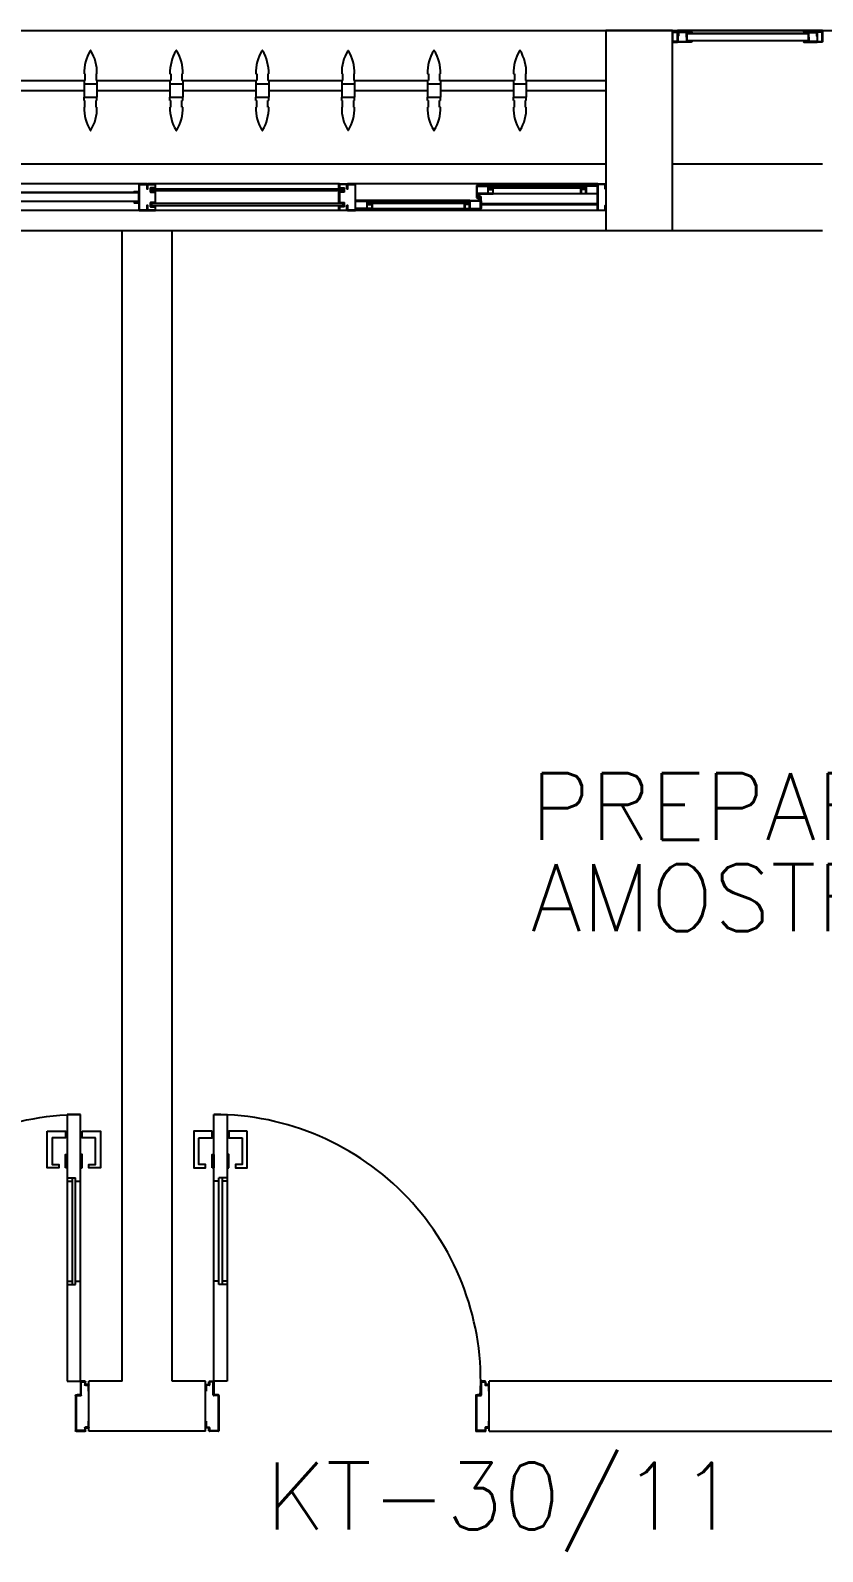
# Model space of a CAD drawing. Header units: millimetres. Extents: x 2686 to 2939, y 1294 to 1441.
# Drawn here: x 2837.745 to 2840.121, y 1434.015 to 1438.575 of the extents above; entities that cross this region are included whole.
import ezdxf

# ---------------------------------------------------------------- set-up
doc = ezdxf.new("R2010")
doc.units = ezdxf.units.MM
for name, color, linetype in [('AR-ALV', 2, 'Continuous'), ('AR-ESQ', 1, 'Continuous'), ('AR-ESTC', 3, 'Continuous'), ('AR-PEITORIL', 1, 'Continuous'), ('AR-PORTA', 1, 'Continuous'), ('BR-PAINEL', 1, 'Continuous'), ('BR-SUPORTE', 1, 'Continuous'), ('DT-ESQ-BAGUETE-C', 1, 'Continuous'), ('DT-ESQ-BAGUETE-V', 1, 'Continuous'), ('DT-ESQ-CHAPA DOBRADA-V', 1, 'Continuous'), ('DT-ESQ-MARCO-V', 1, 'Continuous'), ('DT-ESQ-PERFIL CADEIRA-C', 2, 'Continuous'), ('DT-ESQ-PERFIL CADEIRA-V', 2, 'Continuous'), ('DT-ESQ-PERFIL U SIMPLES-C', 2, 'Continuous'), ('DT-ESQ-PERFIL U-C', 2, 'Continuous'), ('DT-ESQ-PERFIL U-V', 1, 'Continuous'), ('DT-ESQ-VENEZIANA-C', 1, 'Continuous'), ('DT-ESQ-VENEZIANA-V', 1, 'Continuous'), ('DT-ESQ-VIDRO-C', 2, 'Continuous'), ('DT-ESQ-VIDRO-V', 71, 'Continuous'), ('DT-TXTMOD', 1, 'Continuous'), ('ENDEREÇO', 2, 'Continuous'), ('ibio', 2, 'Continuous'), ('maçaneta', 1, 'Continuous'), ('mov', 1, 'Continuous'), ('PM-PERFIL U-C', 2, 'Continuous'), ('PM-VIDRO', 2, 'Continuous'), ('pm1', 2, 'Continuous'), ('pm2', 2, 'Continuous'), ('TEXTO', 2, 'Continuous')]:
    doc.layers.add(name, color=color, linetype=linetype)
doc.styles.add('S10', font='simplex.shx', dxfattribs={"height": 0.1})
doc.styles.add('UNB-100', font='simplex.shx', dxfattribs={"height": 0.2})
doc.styles.add('UNB1-100', font='simplex.shx', dxfattribs={"height": 0.2})

# ---------------------------------------------------------------- blocks, each defined once
blk = doc.blocks.new('EF26-P')
at = {"layer": 'DT-ESQ-BAGUETE-C', "ltscale": 0.1}
for points in [[(0.4225, -0.08), (0.409, -0.08), (0.409, -0.0785), (0.422, -0.0785, 0.414214), (0.4225, -0.078), (0.4225, -0.067, 0.414214), (0.422, -0.0665), (0.409, -0.0665), (0.409, -0.065), (0.4225, -0.065, -0.414214), (0.424, -0.0665), (0.424, -0.0785, -0.414214)], [(0.7015, -0.08), (0.715, -0.08), (0.715, -0.0785), (0.702, -0.0785, -0.414214), (0.7015, -0.078), (0.7015, -0.067, -0.414214), (0.702, -0.0665), (0.715, -0.0665), (0.715, -0.065), (0.7015, -0.065, 0.414214), (0.7, -0.0665), (0.7, -0.0785, 0.414214)], [(0.0735, -0.125), (0.06, -0.125), (0.06, -0.1235), (0.073, -0.1235, 0.414214), (0.0735, -0.123), (0.0735, -0.112, 0.414214), (0.073, -0.1115), (0.06, -0.1115), (0.06, -0.11), (0.0735, -0.11, -0.414214), (0.075, -0.1115), (0.075, -0.1235, -0.414214)], [(0.339, -0.125), (0.3525, -0.125), (0.3525, -0.1235), (0.3395, -0.1235, -0.414214), (0.339, -0.123), (0.339, -0.112, -0.414214), (0.3395, -0.1115), (0.3525, -0.1115), (0.3525, -0.11), (0.339, -0.11, 0.414214), (0.3375, -0.1115), (0.3375, -0.1235, 0.414214)]]:
    blk.add_lwpolyline(points, format="xyb", close=True, dxfattribs=at)
at = {"layer": 'DT-ESQ-BAGUETE-V', "ltscale": 0.1}
for p, q in [((0.4225, -0.065), (0.7015, -0.065)), ((0.0735, -0.11), (0.339, -0.11))]:
    blk.add_line(p, q, dxfattribs=at)
at = {"layer": 'DT-ESQ-CHAPA DOBRADA-V', "ltscale": 0.1}
for p, q in [((0.025, -0.077), (0.374, -0.077)), ((0.025, -0.08), (0.374, -0.08))]:
    blk.add_line(p, q, dxfattribs=at)
at = {"layer": 'DT-ESQ-MARCO-V', "ltscale": 0.1}
for p, q in [((0.7985, -0.06), (1.3515, -0.06)), ((1.3985, -0.06), (1.9515, -0.06)), ((1.9985, -0.06), (3.1515, -0.06)), ((3.1985, -0.06), (4.3515, -0.06)), ((4.3985, -0.06), (5.1265, -0.06)), ((0.7985, -0.14), (1.3515, -0.14)), ((1.3985, -0.14), (1.9515, -0.14)), ((1.9985, -0.14), (3.1515, -0.14)), ((3.1985, -0.14), (4.3515, -0.14)), ((4.3985, -0.14), (5.1265, -0.14))]:
    blk.add_line(p, q, dxfattribs=at)
at = {"layer": 'DT-ESQ-PERFIL CADEIRA-C', "ltscale": 0.1}
for p, q in [((0.376, -0.0885), (0.4225, -0.0885)), ((0.75, -0.0885), (0.7015, -0.0885)), ((0.025, -0.1335), (0.0735, -0.1335)), ((0.3855, -0.1335), (0.339, -0.1335))]:
    blk.add_line(p, q, dxfattribs=at)
for points in [[(0.4225, -0.087, -1), (0.4225, -0.09), (0.376, -0.09, -0.414214), (0.374, -0.088), (0.374, -0.067, -0.414214), (0.376, -0.065), (0.4075, -0.065, -0.414214), (0.409, -0.0665), (0.409, -0.087)], [(0.409, -0.0885, -0.198913), (0.4079, -0.0881, -0.198913), (0.4075, -0.087), (0.4075, -0.067, 0.414214), (0.407, -0.0665), (0.376, -0.0665, 0.414214), (0.3755, -0.067), (0.3755, -0.088, 0.414214), (0.376, -0.0885)], [(0.7015, -0.09), (0.75, -0.09), (0.75, -0.0885), (0.715, -0.0885, 0.198912), (0.7161, -0.0881, 0.198913), (0.7165, -0.087), (0.7165, -0.067, -0.414214), (0.717, -0.0665), (0.75, -0.0665), (0.75, -0.065), (0.7165, -0.065, 0.414214), (0.715, -0.0665), (0.715, -0.0785), (0.715, -0.08), (0.715, -0.087), (0.7015, -0.087, 1)], [(0.0735, -0.135), (0.025, -0.135), (0.025, -0.1335), (0.06, -0.1335, -0.198912), (0.0589, -0.1331, -0.198913), (0.0585, -0.132), (0.0585, -0.112, 0.414214), (0.058, -0.1115), (0.025, -0.1115), (0.025, -0.11), (0.0585, -0.11, -0.414214), (0.06, -0.1115), (0.06, -0.1235), (0.06, -0.125), (0.06, -0.132), (0.0735, -0.132, -1)], [(0.339, -0.132, 1), (0.339, -0.135), (0.3855, -0.135, 0.414214), (0.3875, -0.133), (0.3875, -0.112, 0.414214), (0.3855, -0.11), (0.354, -0.11, 0.414214), (0.3525, -0.1115), (0.3525, -0.132)], [(0.3525, -0.1335, 0.198913), (0.3536, -0.1331, 0.198913), (0.354, -0.132), (0.354, -0.112, -0.414214), (0.3545, -0.1115), (0.3855, -0.1115, -0.414214), (0.386, -0.112), (0.386, -0.133, -0.414214), (0.3855, -0.1335)]]:
    blk.add_lwpolyline(points, format="xyb", close=True, dxfattribs=at)
at = {"layer": 'DT-ESQ-PERFIL CADEIRA-V', "ltscale": 0.1}
for p, q in [((0.4075, -0.09), (0.7015, -0.09)), ((0.0735, -0.135), (0.339, -0.135))]:
    blk.add_line(p, q, dxfattribs=at)
at = {"layer": 'DT-ESQ-PERFIL U SIMPLES-C', "ltscale": 0.1}
for points in [[(0.376, -0.102), (0.384, -0.102), (0.384, -0.1005), (0.376, -0.1005, -0.414214), (0.3755, -0.1), (0.3755, -0.092, -0.414214), (0.376, -0.0915), (0.384, -0.0915), (0.384, -0.09), (0.376, -0.09, 0.414214), (0.374, -0.092), (0.374, -0.1, 0.414214)], [(0.3855, -0.098), (0.3775, -0.098), (0.3775, -0.0995), (0.3855, -0.0995, -0.414214), (0.386, -0.1), (0.386, -0.108, -0.414214), (0.3855, -0.1085), (0.3775, -0.1085), (0.3775, -0.11), (0.3855, -0.11, 0.414214), (0.3875, -0.108), (0.3875, -0.1, 0.414214)]]:
    blk.add_lwpolyline(points, format="xyb", close=True, dxfattribs=at)
at = {"layer": 'DT-ESQ-PERFIL U-C', "ltscale": 0.1}
for points in [[(0, -0.0615, -0.414214), (0.0015, -0.06), (0.0235, -0.06, -0.414214), (0.025, -0.0615), (0.025, -0.1385, -0.414214), (0.0235, -0.14), (0.0015, -0.14, -0.414214), (0, -0.1385), (0, -0.125), (0.0015, -0.125), (0.0015, -0.138, 0.414214), (0.002, -0.1385), (0.023, -0.1385, 0.414214), (0.0235, -0.138), (0.0235, -0.062, 0.414214), (0.023, -0.0615), (0.002, -0.0615, 0.414214), (0.0015, -0.062), (0.0015, -0.075), (0, -0.075)], [(0.775, -0.0615, 0.414214), (0.7735, -0.06), (0.7515, -0.06, 0.414214), (0.75, -0.0615), (0.75, -0.1385, 0.414214), (0.7515, -0.14), (0.7735, -0.14, 0.414214), (0.775, -0.1385), (0.775, -0.125), (0.7735, -0.125), (0.7735, -0.138, -0.414214), (0.773, -0.1385), (0.752, -0.1385, -0.414214), (0.7515, -0.138), (0.7515, -0.062, -0.414214), (0.752, -0.0615), (0.773, -0.0615, -0.414214), (0.7735, -0.062), (0.7735, -0.075), (0.775, -0.075)], [(0.8, -0.1285), (0.8, -0.1385, -0.414214), (0.7985, -0.14), (0.7765, -0.14, -0.414214), (0.775, -0.1385), (0.775, -0.125), (0.7765, -0.125), (0.7765, -0.138, 0.414214), (0.777, -0.1385), (0.798, -0.1385, 0.414214), (0.7985, -0.138), (0.7985, -0.1285), (0.7855, -0.1285, -0.414214), (0.784, -0.127), (0.784, -0.117, -0.414214), (0.7855, -0.1155), (0.7985, -0.1155), (0.7985, -0.0845), (0.7855, -0.0845, -0.414214), (0.784, -0.083), (0.784, -0.073, -0.414214), (0.7855, -0.0715), (0.7985, -0.0715), (0.7985, -0.062, 0.414214), (0.798, -0.0615), (0.777, -0.0615, 0.414214), (0.7765, -0.062), (0.7765, -0.075), (0.775, -0.075), (0.775, -0.0615, -0.414214), (0.7765, -0.06), (0.7985, -0.06, -0.414214), (0.8, -0.0615), (0.8, -0.0715, -0.414214), (0.7985, -0.073), (0.7855, -0.073), (0.7855, -0.083), (0.7985, -0.083), (0.7985, -0.083, -0.414214), (0.8, -0.0845), (0.8, -0.1155, -0.414214), (0.7985, -0.117), (0.7985, -0.117), (0.7855, -0.117), (0.7855, -0.127), (0.7985, -0.127, -0.414214)], [(1.35, -0.1285), (1.35, -0.1385, 0.414214), (1.3515, -0.14), (1.3735, -0.14, 0.414214), (1.375, -0.1385), (1.375, -0.125), (1.3735, -0.125), (1.3735, -0.138, -0.414214), (1.373, -0.1385), (1.352, -0.1385, -0.414214), (1.3515, -0.138), (1.3515, -0.1285), (1.3645, -0.1285, 0.414214), (1.366, -0.127), (1.366, -0.117, 0.414214), (1.3645, -0.1155), (1.3515, -0.1155), (1.3515, -0.0845), (1.3645, -0.0845, 0.414214), (1.366, -0.083), (1.366, -0.073, 0.414214), (1.3645, -0.0715), (1.3515, -0.0715), (1.3515, -0.062, -0.414214), (1.352, -0.0615), (1.373, -0.0615, -0.414214), (1.3735, -0.062), (1.3735, -0.075), (1.375, -0.075), (1.375, -0.0615, 0.414214), (1.3735, -0.06), (1.3515, -0.06, 0.414214), (1.35, -0.0615), (1.35, -0.0715, 0.414214), (1.3515, -0.073), (1.3645, -0.073), (1.3645, -0.083), (1.3515, -0.083), (1.3515, -0.083, 0.414214), (1.35, -0.0845), (1.35, -0.1155, 0.414214), (1.3515, -0.117), (1.3515, -0.117), (1.3645, -0.117), (1.3645, -0.127), (1.3515, -0.127, 0.414214)], [(1.4, -0.1234), (1.4, -0.086), (1.4135, -0.086, 1), (1.4135, -0.083), (1.4, -0.083), (1.4, -0.0615, 0.414214), (1.3985, -0.06), (1.3765, -0.06, 0.414214), (1.375, -0.0615), (1.375, -0.075), (1.3765, -0.075), (1.3765, -0.0615), (1.3985, -0.0615), (1.3985, -0.083, 0.414214), (1.4, -0.0845, 0.414214), (1.3985, -0.086), (1.3985, -0.1234), (1.3985, -0.1385), (1.3765, -0.1385), (1.3765, -0.125), (1.375, -0.125), (1.375, -0.1385, 0.414214), (1.3765, -0.14), (1.3985, -0.14, 0.414214), (1.4, -0.1385)], [(1.415, -0.086), (1.4015, -0.086, 0.414214), (1.4, -0.0875), (1.4, -0.1145, 0.414214), (1.4015, -0.116), (1.415, -0.116), (1.415, -0.1145), (1.4015, -0.1145), (1.4015, -0.0875), (1.415, -0.0875)], [(1.95, -0.1234), (1.95, -0.086), (1.9365, -0.086, -1), (1.9365, -0.083), (1.95, -0.083), (1.95, -0.0615, -0.414214), (1.9515, -0.06), (1.9735, -0.06, -0.414214), (1.975, -0.0615), (1.975, -0.075), (1.9735, -0.075), (1.9735, -0.0615), (1.9515, -0.0615), (1.9515, -0.083, -0.414214), (1.95, -0.0845, -0.414214), (1.9515, -0.086), (1.9515, -0.1234), (1.9515, -0.1385), (1.9735, -0.1385), (1.9735, -0.125), (1.975, -0.125), (1.975, -0.1385, -0.414214), (1.9735, -0.14), (1.9515, -0.14, -0.414214), (1.95, -0.1385)], [(1.935, -0.086), (1.9485, -0.086, -0.414214), (1.95, -0.0875), (1.95, -0.1145, -0.414214), (1.9485, -0.116), (1.935, -0.116), (1.935, -0.1145), (1.9485, -0.1145), (1.9485, -0.0875), (1.935, -0.0875)], [(2, -0.1234), (2, -0.086), (2.0135, -0.086, 1), (2.0135, -0.083), (2, -0.083), (2, -0.0615, 0.414214), (1.9985, -0.06), (1.9765, -0.06, 0.414214), (1.975, -0.0615), (1.975, -0.075), (1.9765, -0.075), (1.9765, -0.0615), (1.9985, -0.0615), (1.9985, -0.083, 0.414214), (2, -0.0845, 0.414214), (1.9985, -0.086), (1.9985, -0.1234), (1.9985, -0.1385), (1.9765, -0.1385), (1.9765, -0.125), (1.975, -0.125), (1.975, -0.1385, 0.414214), (1.9765, -0.14), (1.9985, -0.14, 0.414214), (2, -0.1385)], [(2.015, -0.086), (2.0015, -0.086, 0.414214), (2, -0.0875), (2, -0.1145, 0.414214), (2.0015, -0.116), (2.015, -0.116), (2.015, -0.1145), (2.0015, -0.1145), (2.0015, -0.0875), (2.015, -0.0875)], [(3.15, -0.1234), (3.15, -0.086), (3.1365, -0.086, -1), (3.1365, -0.083), (3.15, -0.083), (3.15, -0.0615, -0.414214), (3.1515, -0.06), (3.1735, -0.06, -0.414214), (3.175, -0.0615), (3.175, -0.075), (3.1735, -0.075), (3.1735, -0.0615), (3.1515, -0.0615), (3.1515, -0.083, -0.414214), (3.15, -0.0845, -0.414214), (3.1515, -0.086), (3.1515, -0.1234), (3.1515, -0.1385), (3.1735, -0.1385), (3.1735, -0.125), (3.175, -0.125), (3.175, -0.1385, -0.414214), (3.1735, -0.14), (3.1515, -0.14, -0.414214), (3.15, -0.1385)], [(3.135, -0.086), (3.1485, -0.086, -0.414214), (3.15, -0.0875), (3.15, -0.1145, -0.414214), (3.1485, -0.116), (3.135, -0.116), (3.135, -0.1145), (3.1485, -0.1145), (3.1485, -0.0875), (3.135, -0.0875)], [(3.2, -0.1234), (3.2, -0.086), (3.2135, -0.086, 1), (3.2135, -0.083), (3.2, -0.083), (3.2, -0.0615, 0.414214), (3.1985, -0.06), (3.1765, -0.06, 0.414214), (3.175, -0.0615), (3.175, -0.075), (3.1765, -0.075), (3.1765, -0.0615), (3.1985, -0.0615), (3.1985, -0.083, 0.414214), (3.2, -0.0845, 0.414214), (3.1985, -0.086), (3.1985, -0.1234), (3.1985, -0.1385), (3.1765, -0.1385), (3.1765, -0.125), (3.175, -0.125), (3.175, -0.1385, 0.414214), (3.1765, -0.14), (3.1985, -0.14, 0.414214), (3.2, -0.1385)], [(3.215, -0.086), (3.2015, -0.086, 0.414214), (3.2, -0.0875), (3.2, -0.1145, 0.414214), (3.2015, -0.116), (3.215, -0.116), (3.215, -0.1145), (3.2015, -0.1145), (3.2015, -0.0875), (3.215, -0.0875)], [(4.35, -0.1234), (4.35, -0.086), (4.3365, -0.086, -1), (4.3365, -0.083), (4.35, -0.083), (4.35, -0.0615, -0.414214), (4.3515, -0.06), (4.3735, -0.06, -0.414214), (4.375, -0.0615), (4.375, -0.075), (4.3735, -0.075), (4.3735, -0.0615), (4.3515, -0.0615), (4.3515, -0.083, -0.414214), (4.35, -0.0845, -0.414214), (4.3515, -0.086), (4.3515, -0.1234), (4.3515, -0.1385), (4.3735, -0.1385), (4.3735, -0.125), (4.375, -0.125), (4.375, -0.1385, -0.414214), (4.3735, -0.14), (4.3515, -0.14, -0.414214), (4.35, -0.1385)], [(4.335, -0.086), (4.3485, -0.086, -0.414214), (4.35, -0.0875), (4.35, -0.1145, -0.414214), (4.3485, -0.116), (4.335, -0.116), (4.335, -0.1145), (4.3485, -0.1145), (4.3485, -0.0875), (4.335, -0.0875)], [(4.4, -0.1234), (4.4, -0.086), (4.4135, -0.086, 1), (4.4135, -0.083), (4.4, -0.083), (4.4, -0.0615, 0.414214), (4.3985, -0.06), (4.3765, -0.06, 0.414214), (4.375, -0.0615), (4.375, -0.075), (4.3765, -0.075), (4.3765, -0.0615), (4.3985, -0.0615), (4.3985, -0.083, 0.414214), (4.4, -0.0845, 0.414214), (4.3985, -0.086), (4.3985, -0.1234), (4.3985, -0.1385), (4.3765, -0.1385), (4.3765, -0.125), (4.375, -0.125), (4.375, -0.1385, 0.414214), (4.3765, -0.14), (4.3985, -0.14, 0.414214), (4.4, -0.1385)], [(4.415, -0.086), (4.4015, -0.086, 0.414214), (4.4, -0.0875), (4.4, -0.1145, 0.414214), (4.4015, -0.116), (4.415, -0.116), (4.415, -0.1145), (4.4015, -0.1145), (4.4015, -0.0875), (4.415, -0.0875)], [(5.125, -0.1234), (5.125, -0.086), (5.1115, -0.086, -1), (5.1115, -0.083), (5.125, -0.083), (5.125, -0.0615, -0.414214), (5.1265, -0.06), (5.1485, -0.06, -0.414214), (5.15, -0.0615), (5.15, -0.075), (5.1485, -0.075), (5.1485, -0.0615), (5.1265, -0.0615), (5.1265, -0.083, -0.414214), (5.125, -0.0845, -0.414214), (5.1265, -0.086), (5.1265, -0.1234), (5.1265, -0.1385), (5.1485, -0.1385), (5.1485, -0.125), (5.15, -0.125), (5.15, -0.1385, -0.414214), (5.1485, -0.14), (5.1265, -0.14, -0.414214), (5.125, -0.1385)], [(5.11, -0.086), (5.1235, -0.086, -0.414214), (5.125, -0.0875), (5.125, -0.1145, -0.414214), (5.1235, -0.116), (5.11, -0.116), (5.11, -0.1145), (5.1235, -0.1145), (5.1235, -0.0875), (5.11, -0.0875)]]:
    blk.add_lwpolyline(points, format="xyb", close=True, dxfattribs=at)
for points in [[(1.4, -0.0845), (1.4135, -0.0845)], [(1.95, -0.0845), (1.9365, -0.0845)], [(2, -0.0845), (2.0135, -0.0845)], [(3.15, -0.0845), (3.1365, -0.0845)], [(3.2, -0.0845), (3.2135, -0.0845)], [(4.35, -0.0845), (4.3365, -0.0845)], [(4.4, -0.0845), (4.4135, -0.0845)], [(5.125, -0.0845), (5.1115, -0.0845)]]:
    blk.add_lwpolyline(points, dxfattribs=at)
at = {"layer": 'DT-ESQ-PERFIL U-V', "ltscale": 0.1}
for p, q in [((0.0235, -0.06), (0.7515, -0.06)), ((0.0235, -0.14), (0.7515, -0.14))]:
    blk.add_line(p, q, dxfattribs=at)
at = {"layer": 'DT-ESQ-VENEZIANA-C', "ltscale": 0.1}
for p, q in [((1.4015, -0.113), (1.9485, -0.113)), ((1.4015, -0.1145), (1.9485, -0.1145)), ((2.0015, -0.113), (3.1485, -0.113)), ((2.0015, -0.1145), (3.1485, -0.1145)), ((3.2015, -0.113), (4.3485, -0.113)), ((3.2015, -0.1145), (4.3485, -0.1145)), ((4.4015, -0.113), (5.1235, -0.113)), ((4.4015, -0.1145), (5.1235, -0.1145))]:
    blk.add_line(p, q, dxfattribs=at)
at = {"layer": 'DT-ESQ-VENEZIANA-V', "ltscale": 0.1}
for p, q in [((1.4015, -0.0875), (1.9485, -0.0875)), ((2.0015, -0.0875), (3.1485, -0.0875)), ((3.2015, -0.0875), (4.3485, -0.0875)), ((4.4015, -0.0875), (5.1235, -0.0875))]:
    blk.add_line(p, q, dxfattribs=at)
at = {"layer": 'DT-ESQ-VIDRO-C', "ltscale": 0.1}
for points in [[(0.7125, -0.085), (0.7125, -0.082), (0.4115, -0.082), (0.4115, -0.085)], [(1.3625, -0.081), (1.3625, -0.075), (0.7875, -0.075), (0.7875, -0.081)], [(0.063, -0.13), (0.063, -0.127), (0.3495, -0.127), (0.3495, -0.13)]]:
    blk.add_lwpolyline(points, close=True, dxfattribs=at)
at = {"layer": 'DT-ESQ-VIDRO-V', "ltscale": 0.1}
blk.add_lwpolyline([(1.3625, -0.119), (1.3625, -0.125), (0.7875, -0.125), (0.7875, -0.119)], close=True, dxfattribs=at)
at = {"layer": 'DT-TXTMOD', "ltscale": 0.1, "style": 'S10', "flags": 3}
for tag, p in [('M01', (0.025, -0.28)), ('M02', (0.3253, -0.28)), ('M03', (0.627, -0.28)), ('M04', (0.9288, -0.28)), ('M05', (1.2306, -0.28)), ('M06', (1.5323, -0.28)), ('M07', (1.8341, -0.28)), ('M08', (2.1359, -0.28)), ('M09', (2.4376, -0.28)), ('M10', (2.7394, -0.28)), ('M11', (3.0412, -0.28)), ('M12', (3.3429, -0.28)), ('M13', (3.6447, -0.28)), ('M14', (3.9464, -0.28)), ('M15', (4.2482, -0.28)), ('M16', (4.55, -0.28)), ('M17', (4.8517, -0.28))]:
    blk.add_attdef(tag, p, '', height=0.1, dxfattribs=at)
blk = doc.blocks.new('PM3V')
at = {"layer": 'maçaneta'}
for points in [[(0.02, 0.9), (-0.035, 0.9), (-0.035, 0.79), (0, 0.79), (0, 0.8), (-0.02, 0.8), (-0.02, 0.8785, -0.414214), (-0.0185, 0.88), (0.02, 0.88)], [(0.125, 0.9), (0.07, 0.9), (0.07, 0.88), (0.1085, 0.88, -0.414214), (0.11, 0.8785), (0.11, 0.8), (0.09, 0.8), (0.09, 0.79), (0.125, 0.79)]]:
    blk.add_lwpolyline(points, format="xyb", close=True, dxfattribs=at)
for points in [[(0.02, 0.79), (0.02, 0.83), (0.025, 0.83), (0.025, 0.79)], [(0.07, 0.79), (0.07, 0.83), (0.065, 0.83), (0.065, 0.79)]]:
    blk.add_lwpolyline(points, close=True, dxfattribs=at)
at = {"layer": 'mov'}
blk.add_arc((0.025, 0.15), 0.8, 356.8472, 90, dxfattribs=at)
at = {"layer": 'PM-PERFIL U-C'}
for p, q in [((0, 0.12), (0, 0.1385)), ((0.0015, 0.14), (0.01, 0.14)), ((0.002, 0.138), (0.002, 0.12)), ((0.0105, 0.138), (0.002, 0.138)), ((0.01, 0.14), (0.01, 0.1485)), ((0.0115, 0.15), (0.0235, 0.15)), ((0.012, 0.148), (0.012, 0.1395)), ((0.023, 0.148), (0.012, 0.148)), ((0.023, 0.1085), (0.023, 0.148)), ((0.025, 0.1485), (0.025, 0.109)), ((0.825, 0.1485), (0.825, 0.109)), ((0.8385, 0.15), (0.8265, 0.15)), ((0.827, 0.148), (0.838, 0.148)), ((0.827, 0.1085), (0.827, 0.148)), ((0.838, 0.148), (0.838, 0.1395)), ((0.8395, 0.138), (0.848, 0.138)), ((0.84, 0.14), (0.84, 0.1485)), ((0.8485, 0.14), (0.84, 0.14)), ((0.848, 0.138), (0.848, 0.12)), ((0.85, 0.12), (0.85, 0.1385)), ((0.002, 0.12), (0, 0.12)), ((0.038, 0.107), (0.0245, 0.107)), ((0.0385, 0.109), (0.025, 0.109)), ((0.038, 0.107), (0.038, 0.002)), ((0.04, 0.1075), (0.04, 0.0015)), ((0.81, 0.1075), (0.81, 0.0015)), ((0.8115, 0.109), (0.825, 0.109)), ((0.812, 0.107), (0.8255, 0.107)), ((0.812, 0.107), (0.812, 0.002)), ((0.848, 0.12), (0.85, 0.12)), ((0, 0.03), (0.002, 0.03)), ((0, 0.0115), (0, 0.03)), ((0.01, 0.01), (0.0015, 0.01)), ((0.002, 0.03), (0.002, 0.012)), ((0.002, 0.012), (0.0105, 0.012)), ((0.01, 0.0015), (0.01, 0.01)), ((0.0385, 0), (0.0115, 0)), ((0.012, 0.0105), (0.012, 0.002)), ((0.012, 0.002), (0.038, 0.002)), ((0.8115, 0), (0.8385, 0)), ((0.838, 0.002), (0.812, 0.002)), ((0.838, 0.0105), (0.838, 0.002)), ((0.848, 0.012), (0.8395, 0.012)), ((0.84, 0.0015), (0.84, 0.01)), ((0.84, 0.01), (0.8485, 0.01)), ((0.85, 0.03), (0.848, 0.03)), ((0.848, 0.03), (0.848, 0.012)), ((0.85, 0.0115), (0.85, 0.03))]:
    blk.add_line(p, q, dxfattribs=at)
for centre, start, end in [((0.0015, 0.1385), 90, 180), ((0.0115, 0.1485), 90, 180), ((0.0105, 0.1395), 270, 0), ((0.0235, 0.1485), 360, 90), ((0.8265, 0.1485), 90, 180), ((0.8395, 0.1395), 180, 270), ((0.8385, 0.1485), 0, 90), ((0.8485, 0.1385), 0, 90), ((0.0245, 0.1085), 180, 270), ((0.0385, 0.1075), 0, 90), ((0.8115, 0.1075), 90, 180), ((0.8255, 0.1085), 270, 0), ((0.0015, 0.0115), 180, 270), ((0.0115, 0.0015), 180, 270), ((0.0105, 0.0105), 0, 90), ((0.0385, 0.0015), 269.9386, 0), ((0.8115, 0.0015), 180, 270.0614), ((0.8395, 0.0105), 90, 180), ((0.8385, 0.0015), 270, 0), ((0.8485, 0.0115), 270, 0)]:
    blk.add_arc(centre, 0.0015, start, end, dxfattribs=at)
at = {"layer": 'PM-VIDRO', "color": 1}
for p, q in [((0.04, 0.45), (0.04, 0.75)), ((0.05, 0.75), (0.05, 0.45))]:
    blk.add_line(p, q, dxfattribs=at)
at = {"layer": 'pm1'}
for p, q in [((0.025, 0.95), (0.065, 0.95)), ((0.025, 0.75), (0.025, 0.95)), ((0.065, 0.95), (0.065, 0.76)), ((0.04, 0.75), (0.025, 0.75)), ((0.065, 0.76), (0.04, 0.76)), ((0.04, 0.75), (0.04, 0.76)), ((0.05, 0.76), (0.05, 0.75)), ((0.065, 0.75), (0.05, 0.75)), ((0.065, 0.76), (0.065, 0.75)), ((0.025, 0.15), (0.025, 0.45)), ((0.04, 0.45), (0.025, 0.45)), ((0.04, 0.44), (0.04, 0.45)), ((0.065, 0.44), (0.04, 0.44)), ((0.065, 0.45), (0.05, 0.45)), ((0.05, 0.45), (0.05, 0.44)), ((0.065, 0.45), (0.065, 0.44)), ((0.065, 0.44), (0.065, 0.15)), ((0.065, 0.15), (0.025, 0.15))]:
    blk.add_line(p, q, dxfattribs=at)
at = {"layer": 'pm2'}
for p, q in [((0.025, 0.45), (0.025, 0.75)), ((0.065, 0.75), (0.065, 0.45)), ((0.025, 0.15), (0.025, 0.109)), ((0.025, 0.109), (0.035, 0.109)), ((0.8252, 0.109), (0.8152, 0.109)), ((0.8152, 0), (0.8402, 0)), ((0.8402, 0.01), (0.8502, 0.01)), ((0.8402, 0), (0.8402, 0.01))]:
    blk.add_line(p, q, dxfattribs=at)
blk = doc.blocks.new('EF01C-P')
at = {"layer": 'DT-ESQ-BAGUETE-C', "ltscale": 0.1}
for points in [[(0.0015, 0.035), (0.015, 0.035), (0.015, 0.0335), (0.0015, 0.0335), (0.0015, 0.005), (0.015, 0.005), (0.015, 0.0035), (0.0015, 0.0035, -0.414214), (0, 0.005), (0, 0.0335, -0.414214)], [(0.4485, 0.035), (0.435, 0.035), (0.435, 0.0335), (0.4485, 0.0335), (0.4485, 0.005), (0.435, 0.005), (0.435, 0.0035), (0.4485, 0.0035, 0.414214), (0.45, 0.005), (0.45, 0.0335, 0.414214)]]:
    blk.add_lwpolyline(points, format="xyb", close=True, dxfattribs=at)
at = {"layer": 'DT-ESQ-PERFIL CADEIRA-C', "ltscale": 0.1}
for points in [[(0.01, 0.0015), (0.01, 0.003), (0.0015, 0.003, 1), (0.0015, 0), (0.015, 0, 0.414214), (0.0165, 0.0015), (0.0165, 0.0335), (0.043, 0.0335)], [(0.043, 0.0065), (0.018, 0.0065), (0.018, 0.0165), (0.0165, 0.0165), (0.0165, 0.0065, 0.414214), (0.018, 0.005), (0.043, 0.005), (0.0565, 0.005, 1), (0.0565, 0.008), (0.043, 0.008), (0.043, 0.02), (0.043, 0.032), (0.0565, 0.032, 1), (0.0565, 0.035), (0.043, 0.035), (0.0165, 0.035, 0.414214), (0.015, 0.0335), (0.015, 0.0015), (0.0015, 0.0015)], [(0.0415, 0.02), (0.0415, 0.032, -0.414214), (0.043, 0.0335), (0.0565, 0.0335)], [(0.0415, 0.02), (0.0415, 0.008, 0.414214), (0.043, 0.0065), (0.0565, 0.0065)], [(0.407, 0.0065), (0.432, 0.0065), (0.432, 0.0165), (0.4335, 0.0165), (0.4335, 0.0065, -0.414214), (0.432, 0.005), (0.407, 0.005), (0.3935, 0.005, -1), (0.3935, 0.008), (0.407, 0.008), (0.407, 0.02), (0.407, 0.032), (0.3935, 0.032, -1), (0.3935, 0.035), (0.407, 0.035), (0.4335, 0.035, -0.414214), (0.435, 0.0335), (0.435, 0.0015), (0.4485, 0.0015)], [(0.4085, 0.02), (0.4085, 0.032, 0.414214), (0.407, 0.0335), (0.3935, 0.0335)], [(0.4085, 0.02), (0.4085, 0.008, -0.414214), (0.407, 0.0065), (0.3935, 0.0065)], [(0.44, 0.0015), (0.44, 0.003), (0.4485, 0.003, -1), (0.4485, 0), (0.435, 0, -0.414214), (0.4335, 0.0015), (0.4335, 0.0335), (0.407, 0.0335)]]:
    blk.add_lwpolyline(points, format="xyb", dxfattribs=at)
at = {"layer": 'DT-ESQ-PERFIL CADEIRA-V', "ltscale": 0.1}
blk.add_line((0.015, 0), (0.435, 0), dxfattribs=at)
at = {"layer": 'DT-ESQ-VENEZIANA-C', "ltscale": 0.1}
for p, q in [((0.043, 0.0105), (0.407, 0.0105)), ((0.043, 0.009), (0.407, 0.009))]:
    blk.add_line(p, q, dxfattribs=at)
at = {"layer": 'DT-ESQ-VENEZIANA-V', "ltscale": 0.1}
blk.add_line((0.043, 0.031), (0.407, 0.031), dxfattribs=at)
at = {"layer": 'DT-TXTMOD', "ltscale": 0.1, "style": 'S10', "flags": 3}
blk.add_attdef('EF01C', (0.0208, -0.14), '', height=0.1, dxfattribs=at)

msp = doc.modelspace()

# ---------------------------------------------------------------- linework, layer by layer
at = {"layer": 'AR-ALV'}
for p, q in [((2839.6707, 1438.1749), (2840.1207, 1438.1749)), ((2838.0207, 1434.5252), (2838.0207, 1437.9749)), ((2838.0207, 1437.9749), (2838.1707, 1437.9749)), ((2838.1707, 1434.5252), (2838.1707, 1437.9749)), ((2839.6707, 1437.9749), (2840.1207, 1437.9749)), ((2837.9207, 1434.3752), (2837.9207, 1434.5252)), ((2838.0207, 1434.5252), (2837.9207, 1434.5252)), ((2838.2707, 1434.5252), (2838.1707, 1434.5252)), ((2838.2707, 1434.3752), (2838.2707, 1434.5252)), ((2839.1209, 1434.3752), (2839.1209, 1434.5252)), ((2841.6207, 1434.5252), (2839.1209, 1434.5252)), ((2838.2707, 1434.3752), (2837.9207, 1434.3752)), ((2839.1209, 1434.3752), (2843.6707, 1434.3752))]:
    msp.add_line(p, q, dxfattribs=at)
at = {"layer": 'AR-ESTC'}
for p, q in [((2839.6707, 1438.5749), (2839.4707, 1438.5749)), ((2839.4707, 1438.5749), (2839.4707, 1437.9749)), ((2839.6707, 1437.9749), (2839.6707, 1438.5749)), ((2839.4707, 1437.9749), (2839.6707, 1437.9749))]:
    msp.add_line(p, q, dxfattribs=at)
at = {"layer": 'AR-PEITORIL'}
for p, q in [((2834.3207, 1438.1749), (2839.4707, 1438.1749)), ((2834.3207, 1437.9749), (2839.4707, 1437.9749))]:
    msp.add_line(p, q, dxfattribs=at)
at = {"layer": 'BR-PAINEL'}
for p, q in [((2837.9065, 1438.4449), (2837.909, 1438.4449)), ((2837.9065, 1438.4249), (2837.9065, 1438.4149)), ((2837.9065, 1438.4249), (2837.909, 1438.4249)), ((2837.9065, 1438.4149), (2837.9449, 1438.4149)), ((2837.9065, 1438.4149), (2837.9065, 1438.3749)), ((2837.909, 1438.4449), (2837.909, 1438.4249)), ((2837.9424, 1438.4449), (2837.9424, 1438.4249)), ((2837.9449, 1438.4449), (2837.9424, 1438.4449)), ((2837.9449, 1438.4249), (2837.9424, 1438.4249)), ((2837.9449, 1438.4249), (2837.9449, 1438.4149)), ((2837.9449, 1438.4149), (2837.9449, 1438.3749)), ((2838.164, 1438.4449), (2838.1665, 1438.4449)), ((2838.164, 1438.4249), (2838.164, 1438.4149)), ((2838.164, 1438.4249), (2838.1665, 1438.4249)), ((2838.164, 1438.4149), (2838.2024, 1438.4149)), ((2838.164, 1438.4149), (2838.164, 1438.3749)), ((2838.1665, 1438.4449), (2838.1665, 1438.4249)), ((2838.1999, 1438.4449), (2838.1999, 1438.4249)), ((2838.2024, 1438.4449), (2838.1999, 1438.4449)), ((2838.2024, 1438.4249), (2838.1999, 1438.4249)), ((2838.2024, 1438.4249), (2838.2024, 1438.4149)), ((2838.2024, 1438.4149), (2838.2024, 1438.3749)), ((2838.4215, 1438.4449), (2838.424, 1438.4449)), ((2838.4215, 1438.4249), (2838.4215, 1438.4149)), ((2838.4215, 1438.4249), (2838.424, 1438.4249)), ((2838.4215, 1438.4149), (2838.4599, 1438.4149)), ((2838.4215, 1438.4149), (2838.4215, 1438.3749)), ((2838.424, 1438.4449), (2838.424, 1438.4249)), ((2838.4574, 1438.4449), (2838.4574, 1438.4249)), ((2838.4599, 1438.4449), (2838.4574, 1438.4449)), ((2838.4599, 1438.4249), (2838.4574, 1438.4249)), ((2838.4599, 1438.4249), (2838.4599, 1438.4149)), ((2838.4599, 1438.4149), (2838.4599, 1438.3749)), ((2838.679, 1438.4449), (2838.6815, 1438.4449)), ((2838.679, 1438.4249), (2838.679, 1438.4149)), ((2838.679, 1438.4249), (2838.6815, 1438.4249)), ((2838.679, 1438.4149), (2838.7174, 1438.4149)), ((2838.679, 1438.4149), (2838.679, 1438.3749)), ((2838.6815, 1438.4449), (2838.6815, 1438.4249)), ((2838.7149, 1438.4449), (2838.7149, 1438.4249)), ((2838.7174, 1438.4449), (2838.7149, 1438.4449)), ((2838.7174, 1438.4249), (2838.7149, 1438.4249)), ((2838.7174, 1438.4249), (2838.7174, 1438.4149)), ((2838.7174, 1438.4149), (2838.7174, 1438.3749)), ((2838.9365, 1438.4449), (2838.939, 1438.4449)), ((2838.9365, 1438.4249), (2838.939, 1438.4249)), ((2838.9365, 1438.4249), (2838.9365, 1438.4149)), ((2838.9365, 1438.4149), (2838.9365, 1438.3749)), ((2838.9365, 1438.4149), (2838.9749, 1438.4149)), ((2838.939, 1438.4449), (2838.939, 1438.4249)), ((2838.9749, 1438.4449), (2838.9724, 1438.4449)), ((2838.9724, 1438.4449), (2838.9724, 1438.4249)), ((2838.9749, 1438.4249), (2838.9724, 1438.4249)), ((2838.9749, 1438.4249), (2838.9749, 1438.4149)), ((2838.9749, 1438.4149), (2838.9749, 1438.3749)), ((2839.194, 1438.4449), (2839.1965, 1438.4449)), ((2839.194, 1438.4249), (2839.194, 1438.4149)), ((2839.194, 1438.4249), (2839.1965, 1438.4249)), ((2839.194, 1438.4149), (2839.2324, 1438.4149)), ((2839.194, 1438.4149), (2839.194, 1438.3749)), ((2839.1965, 1438.4449), (2839.1965, 1438.4249)), ((2839.2299, 1438.4449), (2839.2299, 1438.4249)), ((2839.2324, 1438.4449), (2839.2299, 1438.4449)), ((2839.2324, 1438.4249), (2839.2299, 1438.4249)), ((2839.2324, 1438.4249), (2839.2324, 1438.4149)), ((2839.2324, 1438.4149), (2839.2324, 1438.3749)), ((2837.9065, 1438.3749), (2837.9449, 1438.3749)), ((2837.9065, 1438.3649), (2837.9065, 1438.3749)), ((2837.9065, 1438.3649), (2837.909, 1438.3649)), ((2837.909, 1438.3449), (2837.909, 1438.3649)), ((2837.9449, 1438.3649), (2837.9424, 1438.3649)), ((2837.9424, 1438.3449), (2837.9424, 1438.3649)), ((2837.9449, 1438.3649), (2837.9449, 1438.3749)), ((2838.164, 1438.3749), (2838.2024, 1438.3749)), ((2838.164, 1438.3649), (2838.164, 1438.3749)), ((2838.164, 1438.3649), (2838.1665, 1438.3649)), ((2838.1665, 1438.3449), (2838.1665, 1438.3649)), ((2838.2024, 1438.3649), (2838.1999, 1438.3649)), ((2838.1999, 1438.3449), (2838.1999, 1438.3649)), ((2838.2024, 1438.3649), (2838.2024, 1438.3749)), ((2838.4215, 1438.3749), (2838.4599, 1438.3749)), ((2838.4215, 1438.3649), (2838.4215, 1438.3749)), ((2838.4215, 1438.3649), (2838.424, 1438.3649)), ((2838.424, 1438.3449), (2838.424, 1438.3649)), ((2838.4599, 1438.3649), (2838.4574, 1438.3649)), ((2838.4574, 1438.3449), (2838.4574, 1438.3649)), ((2838.4599, 1438.3649), (2838.4599, 1438.3749)), ((2838.679, 1438.3749), (2838.7174, 1438.3749)), ((2838.679, 1438.3649), (2838.679, 1438.3749)), ((2838.679, 1438.3649), (2838.6815, 1438.3649)), ((2838.6815, 1438.3449), (2838.6815, 1438.3649)), ((2838.7174, 1438.3649), (2838.7149, 1438.3649)), ((2838.7149, 1438.3449), (2838.7149, 1438.3649)), ((2838.7174, 1438.3649), (2838.7174, 1438.3749)), ((2838.9365, 1438.3649), (2838.9365, 1438.3749)), ((2838.9365, 1438.3749), (2838.9749, 1438.3749)), ((2838.9365, 1438.3649), (2838.939, 1438.3649)), ((2838.939, 1438.3449), (2838.939, 1438.3649)), ((2838.9724, 1438.3449), (2838.9724, 1438.3649)), ((2838.9749, 1438.3649), (2838.9724, 1438.3649)), ((2838.9749, 1438.3649), (2838.9749, 1438.3749)), ((2839.194, 1438.3749), (2839.2324, 1438.3749)), ((2839.194, 1438.3649), (2839.194, 1438.3749)), ((2839.194, 1438.3649), (2839.1965, 1438.3649)), ((2839.1965, 1438.3449), (2839.1965, 1438.3649)), ((2839.2324, 1438.3649), (2839.2299, 1438.3649)), ((2839.2299, 1438.3449), (2839.2299, 1438.3649)), ((2839.2324, 1438.3649), (2839.2324, 1438.3749)), ((2837.9065, 1438.3449), (2837.909, 1438.3449)), ((2837.9449, 1438.3449), (2837.9424, 1438.3449)), ((2838.164, 1438.3449), (2838.1665, 1438.3449)), ((2838.2024, 1438.3449), (2838.1999, 1438.3449)), ((2838.4215, 1438.3449), (2838.424, 1438.3449)), ((2838.4599, 1438.3449), (2838.4574, 1438.3449)), ((2838.679, 1438.3449), (2838.6815, 1438.3449)), ((2838.7174, 1438.3449), (2838.7149, 1438.3449)), ((2838.9365, 1438.3449), (2838.939, 1438.3449)), ((2838.9749, 1438.3449), (2838.9724, 1438.3449)), ((2839.194, 1438.3449), (2839.1965, 1438.3449)), ((2839.2324, 1438.3449), (2839.2299, 1438.3449))]:
    msp.add_line(p, q, dxfattribs=at)
for centre, radius, start, end in [((2838.0315, 1438.4488), 0.1251, 148.4721, 181.772), ((2837.9257, 1438.5136), 0.001, 37.1012, 142.8988), ((2837.8199, 1438.4488), 0.1251, 358.228, 31.5279), ((2838.289, 1438.4488), 0.1251, 148.4721, 181.772), ((2838.1832, 1438.5136), 0.001, 37.1012, 142.8988), ((2838.0774, 1438.4488), 0.1251, 358.228, 31.5279), ((2838.5465, 1438.4488), 0.1251, 148.4721, 181.772), ((2838.4407, 1438.5136), 0.001, 37.1012, 142.8988), ((2838.3349, 1438.4488), 0.1251, 358.228, 31.5279), ((2838.804, 1438.4488), 0.1251, 148.4721, 181.772), ((2838.6982, 1438.5136), 0.001, 37.1012, 142.8988), ((2838.5924, 1438.4488), 0.1251, 358.228, 31.5279), ((2839.0615, 1438.4488), 0.1251, 148.4721, 181.772), ((2838.9557, 1438.5136), 0.001, 37.1012, 142.8988), ((2838.8499, 1438.4488), 0.1251, 358.228, 31.5279), ((2839.319, 1438.4488), 0.1251, 148.4721, 181.772), ((2839.2132, 1438.5136), 0.001, 37.1012, 142.8988), ((2839.1074, 1438.4488), 0.1251, 358.228, 31.5279), ((2838.0315, 1438.341), 0.1251, 178.228, 211.5279), ((2837.8199, 1438.341), 0.1251, 328.4721, 1.772), ((2838.289, 1438.341), 0.1251, 178.228, 211.5279), ((2838.0774, 1438.341), 0.1251, 328.4721, 1.772), ((2838.5465, 1438.341), 0.1251, 178.228, 211.5279), ((2838.3349, 1438.341), 0.1251, 328.4721, 1.772), ((2838.804, 1438.341), 0.1251, 178.228, 211.5279), ((2838.5924, 1438.341), 0.1251, 328.4721, 1.772), ((2839.0615, 1438.341), 0.1251, 178.228, 211.5279), ((2838.8499, 1438.341), 0.1251, 328.4721, 1.772), ((2839.319, 1438.341), 0.1251, 178.228, 211.5279), ((2839.1074, 1438.341), 0.1251, 328.4721, 1.772), ((2837.9257, 1438.2762), 0.001, 217.1012, 322.8988), ((2838.1832, 1438.2762), 0.001, 217.1012, 322.8988), ((2838.4407, 1438.2762), 0.001, 217.1012, 322.8988), ((2838.6982, 1438.2762), 0.001, 217.1012, 322.8988), ((2838.9557, 1438.2762), 0.001, 217.1012, 322.8988), ((2839.2132, 1438.2762), 0.001, 217.1012, 322.8988)]:
    msp.add_arc(centre, radius, start, end, dxfattribs=at)
at = {"layer": 'BR-SUPORTE'}
for p, q in [((2837.6874, 1438.4249), (2837.909, 1438.4249)), ((2837.9449, 1438.4249), (2838.1665, 1438.4249)), ((2838.2024, 1438.4249), (2838.424, 1438.4249)), ((2838.4599, 1438.4249), (2838.6815, 1438.4249)), ((2838.7174, 1438.4249), (2838.939, 1438.4249)), ((2838.9749, 1438.4249), (2839.1965, 1438.4249)), ((2839.2324, 1438.4249), (2839.4707, 1438.4249)), ((2837.6874, 1438.3949), (2837.9065, 1438.3949)), ((2837.9449, 1438.3949), (2838.164, 1438.3949)), ((2838.2024, 1438.3949), (2838.4215, 1438.3949)), ((2838.4599, 1438.3949), (2838.679, 1438.3949)), ((2838.7174, 1438.3949), (2838.9365, 1438.3949)), ((2838.9749, 1438.3949), (2839.194, 1438.3949)), ((2839.2324, 1438.3949), (2839.4707, 1438.3949))]:
    msp.add_line(p, q, dxfattribs=at)
at = {"layer": 'ibio'}
msp.add_line((2803.4707, 1438.5749), (2870.3207, 1438.5749), dxfattribs=at)

# ---------------------------------------------------------------- block references
at = {"layer": 'AR-ESQ', "rotation": 180}
for name, p in [('EF01C-P', (2840.1207, 1438.5749)), ('EF26-P', (2839.4707, 1437.9749))]:
    msp.add_blockref(name, p, dxfattribs=at)
at = {"layer": 'AR-PORTA', "xscale": -1}
msp.add_blockref('PM3V', (2837.9207, 1434.3752), dxfattribs=at)
at = {"layer": 'AR-PORTA'}
msp.add_blockref('PM3V', (2838.2707, 1434.3752), dxfattribs=at)

# ---------------------------------------------------------------- texts
at = {"layer": 'ENDEREÇO', "style": 'UNB1-100'}
msp.add_text('KT-30/11', height=0.2, dxfattribs=at).set_placement((2838.4514, 1434.0813))
at = {"layer": 'TEXTO', "style": 'UNB-100'}
for s, p in [('PREPARO DE', (2839.2449, 1436.1485)), ('AMOSTRAS', (2839.2449, 1435.875))]:
    msp.add_text(s, height=0.2, dxfattribs=at).set_placement(p)

doc.saveas('drawing.dxf')
